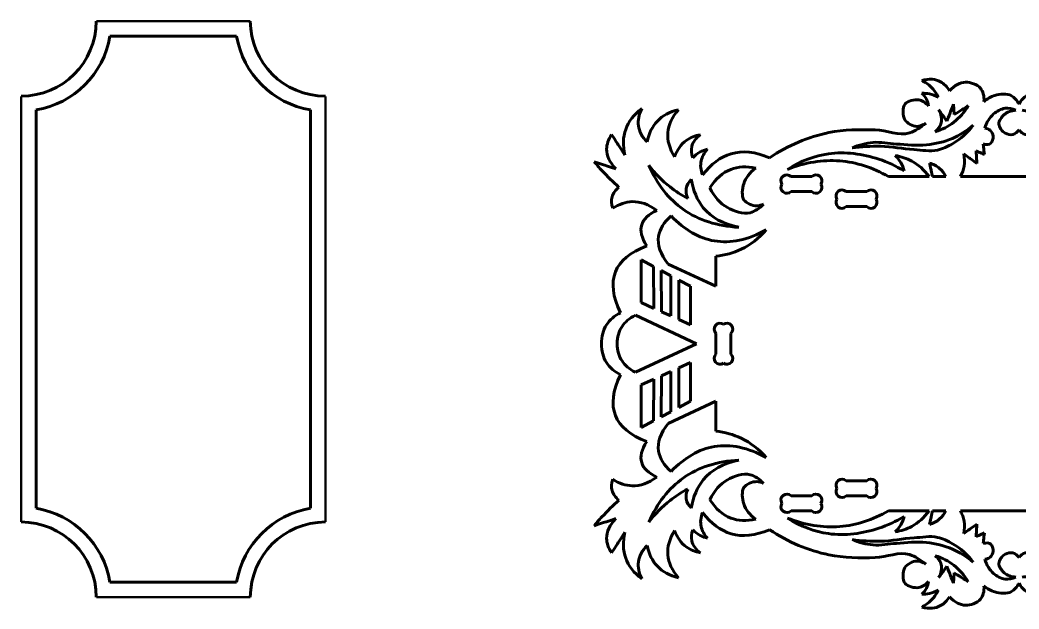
# Model space of a CAD drawing. Header units: millimetres. Extents: x -307 to 244, y -161 to 331.
# Drawn here: x -307 to -41, y -0.3 to 156.6 of the extents above; entities that cross this region are included whole.
import ezdxf

# ---------------------------------------------------------------- set-up
doc = ezdxf.new("R2010")
doc.units = ezdxf.units.MM
doc.linetypes.add('K5LT32772', pattern=[0])

msp = doc.modelspace()

# ---------------------------------------------------------------- linework, layer by layer
at = {"color": 30, "linetype": 'K5LT32772', "lineweight": 60, "true_color": 0xff8000}
for p, q in [((-249.365, 152.276), (-283.077, 152.276)), ((-302.742, 132.612), (-302.742, 26.526)), ((-229.701, 26.526), (-229.701, 132.612)), ((-101.708, 114.862), (-96.198, 114.862)), ((-64.961, 114.862), (-75.721, 114.862)), ((-60.474, 114.862), (-64.005, 114.862)), ((-41, 114.862), (-56.616, 114.862)), ((-41, 114.862), (-25.384, 114.862)), ((-96.198, 110.862), (-101.708, 110.862)), ((-87.037, 110.862), (-81.527, 110.862)), ((-81.527, 106.862), (-87.037, 106.862)), ((-121.707, 85.647), (-121.734, 93.647)), ((-141.645, 92.664), (-138.361, 90.911)), ((-141.645, 92.664), (-141.645, 81.308)), ((-138.361, 90.911), (-138.232, 79.759)), ((-121.707, 85.647), (-134.392, 91.57)), ((-136.282, 89.801), (-133.752, 88.449)), ((-136.282, 89.801), (-136.238, 78.854)), ((-133.752, 88.449), (-133.765, 77.731)), ((-131.623, 87.313), (-131.625, 76.759)), ((-131.623, 87.313), (-128.503, 85.647)), ((-128.503, 85.647), (-128.503, 75.342)), ((-141.645, 81.308), (-138.232, 79.759)), ((-126.844, 70.342), (-143.171, 77.92)), ((-136.238, 78.854), (-133.765, 77.731)), ((-131.625, 76.759), (-128.503, 75.342)), ((-121.707, 67.587), (-121.707, 73.097)), ((-117.707, 73.097), (-117.707, 67.587)), ((-126.844, 70.342), (-143.171, 62.764)), ((-131.625, 63.925), (-128.503, 65.342)), ((-131.623, 53.371), (-131.625, 63.925)), ((-128.503, 55.037), (-128.503, 65.342)), ((-136.282, 50.883), (-136.238, 61.83)), ((-136.238, 61.83), (-133.765, 62.953)), ((-133.752, 52.234), (-133.765, 62.953)), ((-141.645, 59.375), (-138.232, 60.925)), ((-141.645, 48.019), (-141.645, 59.375)), ((-138.361, 49.773), (-138.232, 60.925)), ((-121.707, 55.037), (-134.392, 49.113)), ((-131.623, 53.371), (-128.503, 55.037)), ((-121.707, 55.037), (-121.734, 47.037)), ((-136.282, 50.883), (-133.752, 52.234)), ((-141.645, 48.019), (-138.361, 49.773)), ((-87.037, 33.822), (-81.527, 33.822)), ((-101.708, 29.822), (-96.198, 29.822)), ((-81.527, 29.822), (-87.037, 29.822)), ((-96.198, 25.822), (-101.708, 25.822)), ((-64.961, 25.822), (-75.721, 25.822)), ((-60.474, 25.822), (-64.005, 25.822)), ((-41, 25.822), (-56.616, 25.822)), ((-41, 25.822), (-25.384, 25.822)), ((-283.077, 6.862), (-249.365, 6.862))]:
    msp.add_line(p, q, dxfattribs=at)
at = {"color": 30, "linetype": 'K5LT32772', "true_color": 0xff8000, "const_width": 0.6}
for points in [[(-245.701, 156.276), (-286.742, 156.276)], [(-306.742, 136.276), (-306.742, 22.862)], [(-225.701, 22.862), (-225.701, 136.276)], [(-286.742, 2.862), (-245.701, 2.862)]]:
    msp.add_lwpolyline(points, dxfattribs=at)
at = {"color": 30, "linetype": 'K5LT32772', "lineweight": 60, "true_color": 0xff8000}
for centre, radius, start, end in [((-306.742, 156.276), 20, 270, 0), ((-225.701, 156.276), 20, 180, 270), ((-306.742, 156.276), 24, 279.59407, 350.40593), ((-225.701, 156.276), 24, 189.59407, 260.40593), ((-102.83, 113.739), 1.587, 45, 213.5549), ((-95.075, 113.739), 1.587, 326.4451, 135), ((-102.83, 111.985), 1.587, 146.4451, 315), ((-95.075, 111.985), 1.587, 225, 33.5549), ((-88.16, 109.739), 1.587, 45, 213.5549), ((-80.405, 109.739), 1.587, 326.4451, 135), ((-88.16, 107.985), 1.587, 146.4451, 315), ((-80.405, 107.985), 1.587, 225, 33.5549), ((-120.585, 74.219), 1.587, 56.4451, 225), ((-118.83, 74.219), 1.587, 315, 123.5549), ((-120.585, 66.464), 1.587, 135, 303.5549), ((-118.83, 66.464), 1.587, 236.4451, 45), ((-88.16, 32.699), 1.587, 45, 213.5549), ((-80.405, 32.699), 1.587, 326.4451, 135), ((-102.83, 28.699), 1.587, 45, 213.5549), ((-95.075, 28.699), 1.587, 326.4451, 135), ((-88.16, 30.944), 1.587, 146.4451, 315), ((-80.405, 30.944), 1.587, 225, 33.5549), ((-102.83, 26.944), 1.587, 146.4451, 315), ((-95.075, 26.944), 1.587, 225, 33.5549), ((-306.742, 2.862), 24, 9.59407, 80.40593), ((-225.701, 2.862), 24, 99.59407, 170.40593), ((-306.742, 2.862), 20, 0, 90), ((-225.701, 2.862), 20, 90, 180)]:
    msp.add_arc(centre, radius, start, end, dxfattribs=at)
for points, knots in [([(-59.512, 137.741), (-60.168, 138.809), (-60.953, 139.597), (-61.867, 140.106), (-63.253, 140.879), (-64.936, 141.009), (-66.916, 140.498)], [0, 0, 0, 0, 1, 1, 1, 2, 2, 2, 2]), ([(-66.916, 140.498), (-65.998, 140.028), (-65.187, 139.451), (-64.484, 138.767), (-63.676, 137.981), (-63.01, 137.054), (-62.485, 135.985)], [0, 0, 0, 0, 1, 1, 1, 2, 2, 2, 2]), ([(-50.33, 134.799), (-50.256, 136.357), (-50.577, 137.565), (-51.292, 138.424), (-52.101, 139.397), (-53.952, 140.027), (-55.239, 139.997), (-56.701, 139.962), (-58.125, 139.21), (-59.512, 137.741)], [0, 0, 0, 0, 1, 1, 1, 2, 2, 2, 3, 3, 3, 3]), ([(-62.485, 135.985), (-63.252, 136.417), (-64.049, 136.719), (-64.875, 136.891), (-65.524, 137.026), (-66.19, 137.081), (-66.874, 137.056)], [0, 0, 0, 0, 1, 1, 1, 2, 2, 2, 2]), ([(-66.874, 137.056), (-66.334, 136.59), (-65.915, 136.061), (-65.617, 135.469), (-65.34, 134.919), (-65.168, 134.314), (-65.102, 133.656)], [0, 0, 0, 0, 1, 1, 1, 2, 2, 2, 2]), ([(-41, 134.131), (-41.534, 135.179), (-42.204, 135.929), (-43.01, 136.382), (-44.193, 137.046), (-46.072, 136.863), (-47.437, 136.456), (-48.464, 136.149), (-49.429, 135.596), (-50.33, 134.799)], [0, 0, 0, 0, 1, 1, 1, 2, 2, 2, 3, 3, 3, 3]), ([(-41, 134.131), (-40.466, 135.179), (-39.796, 135.929), (-38.99, 136.382), (-37.808, 137.046), (-35.928, 136.863), (-34.564, 136.456), (-33.536, 136.149), (-32.572, 135.596), (-31.671, 134.799)], [0, 0, 0, 0, 1, 1, 1, 2, 2, 2, 3, 3, 3, 3]), ([(-65.102, 133.656), (-65.914, 134.571), (-66.778, 135.115), (-67.693, 135.287), (-68.825, 135.499), (-70.674, 135), (-71.326, 134.218), (-72.062, 133.336), (-72.068, 130.965), (-71.397, 129.945), (-70.837, 129.093), (-69.353, 128.244), (-68.263, 128.236), (-67.477, 128.23), (-66.667, 128.516), (-65.834, 129.095)], [0, 0, 0, 0, 1, 1, 1, 2, 2, 2, 3, 3, 3, 4, 4, 4, 5, 5, 5, 5]), ([(-63.345, 126.815), (-61.465, 127.389), (-59.8, 128.238), (-58.35, 129.362), (-56.84, 130.532), (-55.562, 131.999), (-54.517, 133.764)], [0, 0, 0, 0, 1, 1, 1, 2, 2, 2, 2]), ([(-50.088, 127.756), (-49.633, 129.359), (-48.865, 130.618), (-47.783, 131.535), (-46.948, 132.242), (-45.792, 132.919), (-44.717, 133.043), (-43.792, 133.15), (-42.827, 132.977), (-41.823, 132.524)], [0, 0, 0, 0, 1, 1, 1, 2, 2, 2, 3, 3, 3, 3]), ([(-145.952, 120.559), (-146.546, 123.088), (-146.478, 125.378), (-145.747, 127.43), (-145.002, 129.524), (-143.566, 131.37), (-141.44, 132.968)], [0, 0, 0, 0, 1, 1, 1, 2, 2, 2, 2]), ([(-141.44, 132.968), (-142.255, 131.372), (-142.563, 129.851), (-142.363, 128.404), (-142.153, 126.886), (-141.384, 125.45), (-140.055, 124.097)], [0, 0, 0, 0, 1, 1, 1, 2, 2, 2, 2]), ([(-140.055, 124.097), (-139.58, 126.371), (-138.663, 128.218), (-137.304, 129.638), (-135.907, 131.097), (-134.043, 132.106), (-131.713, 132.665)], [0, 0, 0, 0, 1, 1, 1, 2, 2, 2, 2]), ([(-131.713, 132.665), (-133.42, 130.696), (-134.357, 128.667), (-134.526, 126.575), (-134.695, 124.477), (-134.09, 122.317), (-132.71, 120.094)], [0, 0, 0, 0, 1, 1, 1, 2, 2, 2, 2]), ([(-62.405, 132.651), (-61.68, 131.395), (-61.449, 130.241), (-61.713, 129.189), (-61.928, 128.33), (-62.472, 127.539), (-63.345, 126.815)], [0, 0, 0, 0, 1, 1, 1, 2, 2, 2, 2]), ([(-41.823, 132.524), (-43.123, 132.444), (-44.161, 132.057), (-44.939, 131.362), (-45.613, 130.76), (-46.4, 129.674), (-46.373, 128.864), (-46.346, 128.024), (-45.478, 126.855), (-44.667, 126.416), (-44.107, 126.112), (-43.25, 125.898), (-42.639, 126.045), (-42.027, 126.193), (-41.481, 126.613), (-41, 127.306)], [0, 0, 0, 0, 1, 1, 1, 2, 2, 2, 3, 3, 3, 4, 4, 4, 5, 5, 5, 5]), ([(-40.177, 132.524), (-38.878, 132.444), (-37.839, 132.057), (-37.061, 131.362), (-36.388, 130.76), (-35.601, 129.674), (-35.627, 128.864), (-35.654, 128.024), (-36.522, 126.855), (-37.333, 126.416), (-37.894, 126.112), (-38.751, 125.898), (-39.361, 126.045), (-39.974, 126.193), (-40.52, 126.613), (-41, 127.306)], [0, 0, 0, 0, 1, 1, 1, 2, 2, 2, 3, 3, 3, 4, 4, 4, 5, 5, 5, 5]), ([(-107.458, 119.874), (-102.435, 123.207), (-97.155, 125.44), (-91.616, 126.572), (-87.647, 127.384), (-83.407, 127.41), (-79.31, 127.31), (-76.251, 127.236), (-72.922, 125.583), (-70.141, 126.51), (-68.623, 127.016), (-67.188, 127.878), (-65.834, 129.095)], [0, 0, 0, 0, 1, 1, 1, 2, 2, 2, 3, 3, 3, 4, 4, 4, 4]), ([(-85.453, 122.519), (-82.932, 122.841), (-80.416, 122.983), (-77.903, 122.946), (-74.919, 122.902), (-71.953, 122.218), (-68.965, 122.056), (-66.88, 121.943), (-64.689, 121.452), (-62.698, 121.914), (-61.309, 122.236), (-59.919, 122.902), (-58.674, 123.623), (-56.571, 124.841), (-54.743, 126.491), (-53.19, 128.573)], [0, 0, 0, 0, 1, 1, 1, 2, 2, 2, 3, 3, 3, 4, 4, 4, 5, 5, 5, 5]), ([(-85.453, 122.519), (-83.615, 123.286), (-81.752, 123.761), (-79.862, 123.943), (-77.827, 124.14), (-75.733, 123.62), (-73.666, 123.516), (-70.998, 123.381), (-68.282, 122.992), (-65.654, 123.302), (-63.305, 123.579), (-60.866, 124.098), (-58.71, 125.047), (-56.737, 125.915), (-54.897, 127.09), (-53.19, 128.573)], [0, 0, 0, 0, 1, 1, 1, 2, 2, 2, 3, 3, 3, 4, 4, 4, 5, 5, 5, 5]), ([(-50.533, 123.572), (-49.623, 123.322), (-48.95, 123.371), (-48.515, 123.72), (-48.087, 124.064), (-47.859, 125.007), (-47.921, 125.62), (-47.978, 126.171), (-48.297, 126.862), (-48.723, 127.222), (-49.071, 127.517), (-49.526, 127.695), (-50.088, 127.756)], [0, 0, 0, 0, 1, 1, 1, 2, 2, 2, 3, 3, 3, 4, 4, 4, 4]), ([(-148.363, 116.918), (-150.041, 118.635), (-150.861, 120.395), (-150.824, 122.2), (-150.798, 123.46), (-150.353, 124.742), (-149.491, 126.045)], [0, 0, 0, 0, 1, 1, 1, 2, 2, 2, 2]), ([(-132.71, 120.094), (-132.032, 122.002), (-130.999, 123.462), (-129.612, 124.474), (-128.558, 125.243), (-127.3, 125.753), (-125.837, 126.006)], [0, 0, 0, 0, 1, 1, 1, 2, 2, 2, 2]), ([(-125.837, 126.006), (-127.114, 125.101), (-127.885, 124.057), (-128.152, 122.872), (-128.357, 121.958), (-128.262, 120.961), (-127.867, 119.881)], [0, 0, 0, 0, 1, 1, 1, 2, 2, 2, 2]), ([(-127.867, 119.881), (-127.296, 120.517), (-126.655, 121.028), (-125.944, 121.412), (-125.331, 121.743), (-124.667, 121.98), (-123.95, 122.124)], [0, 0, 0, 0, 1, 1, 1, 2, 2, 2, 2]), ([(-123.95, 122.124), (-124.855, 121.159), (-125.425, 120.127), (-125.659, 119.026), (-125.908, 117.857), (-125.777, 116.61), (-125.267, 115.287)], [0, 0, 0, 0, 1, 1, 1, 2, 2, 2, 2]), ([(-125.267, 115.287), (-123.025, 118.241), (-120.49, 120.129), (-117.663, 120.95), (-114.603, 121.84), (-111.202, 121.481), (-107.458, 119.874)], [0, 0, 0, 0, 1, 1, 1, 2, 2, 2, 2]), ([(-102.686, 116.78), (-99.135, 119.003), (-95.478, 120.388), (-91.712, 120.933), (-87.393, 121.559), (-82.536, 120.889), (-78.329, 119.497), (-76.013, 118.731), (-73.773, 117.689), (-71.611, 116.369)], [0, 0, 0, 0, 1, 1, 1, 2, 2, 2, 3, 3, 3, 3]), ([(-71.611, 116.369), (-71.792, 117.174), (-72.08, 117.917), (-72.474, 118.598), (-72.867, 119.277), (-73.366, 119.894), (-73.97, 120.45)], [0, 0, 0, 0, 1, 1, 1, 2, 2, 2, 2]), ([(-73.97, 120.45), (-72.361, 120.2), (-70.889, 119.713), (-69.554, 118.99), (-67.782, 118.03), (-66.25, 116.654), (-64.961, 114.862)], [0, 0, 0, 0, 1, 1, 1, 2, 2, 2, 2]), ([(-56.616, 114.862), (-56.124, 115.751), (-55.798, 116.666), (-55.637, 117.607), (-55.455, 118.672), (-55.485, 119.77), (-55.726, 120.901)], [0, 0, 0, 0, 1, 1, 1, 2, 2, 2, 2]), ([(-147.542, 111.995), (-149.111, 113.421), (-150.615, 114.908), (-152.055, 116.456), (-152.771, 117.228), (-153.472, 118.014), (-154.157, 118.815)], [0, 0, 0, 0, 1, 1, 1, 2, 2, 2, 2]), ([(-115.596, 101.35), (-121.403, 101.661), (-126.326, 103.24), (-130.364, 106.088), (-134.267, 108.841), (-137.344, 112.779), (-139.594, 117.903)], [0, 0, 0, 0, 1, 1, 1, 2, 2, 2, 2]), ([(-139.594, 117.903), (-137.928, 115.704), (-136.041, 113.776), (-133.933, 112.118), (-132.461, 110.961), (-130.882, 109.936), (-129.195, 109.042)], [0, 0, 0, 0, 1, 1, 1, 2, 2, 2, 2]), ([(-123.303, 111.9), (-121.772, 114.312), (-119.92, 115.936), (-117.748, 116.771), (-115.798, 117.521), (-113.591, 117.635), (-111.125, 117.113)], [0, 0, 0, 0, 1, 1, 1, 2, 2, 2, 2]), ([(-111.125, 117.113), (-112.762, 115.925), (-113.816, 114.544), (-114.287, 112.968), (-114.68, 111.651), (-114.963, 109.602), (-114.244, 108.61), (-113.626, 107.756), (-112.011, 107.029), (-110.826, 107.071), (-110.239, 107.092), (-109.64, 107.249), (-109.031, 107.541)], [0, 0, 0, 0, 1, 1, 1, 2, 2, 2, 3, 3, 3, 4, 4, 4, 4]), ([(-102.686, 116.78), (-97.953, 118.645), (-93.304, 119.397), (-88.738, 119.036), (-84.321, 118.686), (-79.982, 117.295), (-75.721, 114.862)], [0, 0, 0, 0, 1, 1, 1, 2, 2, 2, 2]), ([(-64.866, 118.468), (-63.807, 118.16), (-62.897, 117.675), (-62.136, 117.014), (-61.467, 116.433), (-60.913, 115.716), (-60.474, 114.862)], [0, 0, 0, 0, 1, 1, 1, 2, 2, 2, 2]), ([(-149.193, 106.457), (-149.585, 107.561), (-149.65, 108.57), (-149.388, 109.483), (-149.119, 110.421), (-148.503, 111.259), (-147.542, 111.995)], [0, 0, 0, 0, 1, 1, 1, 2, 2, 2, 2]), ([(-129.195, 109.042), (-129.619, 109.972), (-129.762, 110.854), (-129.626, 111.688), (-129.482, 112.561), (-129.031, 113.382), (-128.272, 114.149)], [0, 0, 0, 0, 1, 1, 1, 2, 2, 2, 2]), ([(-128.272, 114.149), (-127.78, 111.109), (-126.713, 108.586), (-125.072, 106.58), (-122.91, 103.939), (-119.752, 102.195), (-115.596, 101.35)], [0, 0, 0, 0, 1, 1, 1, 2, 2, 2, 2]), ([(-123.303, 111.9), (-122.146, 109.469), (-120.593, 107.703), (-118.645, 106.601), (-116.94, 105.636), (-114.465, 104.761), (-112.62, 105.234), (-111.346, 105.56), (-110.149, 106.329), (-109.031, 107.541)], [0, 0, 0, 0, 1, 1, 1, 2, 2, 2, 3, 3, 3, 3]), ([(-137.49, 105.854), (-139.659, 107.473), (-141.838, 108.249), (-144.024, 108.18), (-145.742, 108.126), (-147.465, 107.552), (-149.193, 106.457)], [0, 0, 0, 0, 1, 1, 1, 2, 2, 2, 2]), ([(-140.148, 96.403), (-141.523, 98.547), (-141.966, 100.418), (-141.477, 102.015), (-141.007, 103.547), (-139.678, 104.827), (-137.49, 105.854)], [0, 0, 0, 0, 1, 1, 1, 2, 2, 2, 2]), ([(-134.392, 91.57), (-136.489, 94.178), (-137.349, 96.65), (-136.973, 98.987), (-136.669, 100.872), (-135.561, 102.668), (-133.65, 104.377)], [0, 0, 0, 0, 1, 1, 1, 2, 2, 2, 2]), ([(-133.65, 104.377), (-130.05, 100.638), (-126.211, 98.423), (-122.131, 97.732), (-117.799, 96.998), (-113.196, 97.983), (-108.323, 100.685)], [0, 0, 0, 0, 1, 1, 1, 2, 2, 2, 2]), ([(-108.323, 100.685), (-110.271, 98.431), (-112.486, 96.708), (-114.968, 95.517), (-117.038, 94.524), (-119.293, 93.9), (-121.734, 93.647)], [0, 0, 0, 0, 1, 1, 1, 2, 2, 2, 2]), ([(-147.089, 78.607), (-149.199, 82.871), (-149.667, 86.489), (-148.492, 89.462), (-147.326, 92.41), (-144.545, 94.724), (-140.148, 96.403)], [0, 0, 0, 0, 1, 1, 1, 2, 2, 2, 2]), ([(-147.089, 78.607), (-148.751, 77.778), (-150.006, 76.695), (-150.855, 75.358), (-151.74, 73.963), (-152.183, 72.291), (-152.184, 70.342)], [0, 0, 0, 0, 1, 1, 1, 2, 2, 2, 2]), ([(-143.171, 77.92), (-144.725, 77.159), (-145.907, 76.157), (-146.72, 74.915), (-147.551, 73.643), (-147.994, 72.118), (-148.049, 70.342)], [0, 0, 0, 0, 1, 1, 1, 2, 2, 2, 2]), ([(-147.089, 62.076), (-148.751, 62.905), (-150.006, 63.988), (-150.855, 65.325), (-151.74, 66.721), (-152.183, 68.393), (-152.184, 70.342)], [0, 0, 0, 0, 1, 1, 1, 2, 2, 2, 2]), ([(-143.171, 62.764), (-144.725, 63.525), (-145.907, 64.526), (-146.72, 65.768), (-147.551, 67.041), (-147.994, 68.565), (-148.049, 70.342)], [0, 0, 0, 0, 1, 1, 1, 2, 2, 2, 2]), ([(-147.089, 62.076), (-149.199, 57.813), (-149.667, 54.195), (-148.492, 51.222), (-147.326, 48.274), (-144.545, 45.96), (-140.148, 44.281)], [0, 0, 0, 0, 1, 1, 1, 2, 2, 2, 2]), ([(-134.392, 49.113), (-136.489, 46.506), (-137.349, 44.034), (-136.973, 41.697), (-136.669, 39.812), (-135.561, 38.015), (-133.65, 36.306)], [0, 0, 0, 0, 1, 1, 1, 2, 2, 2, 2]), ([(-108.323, 39.998), (-110.271, 42.253), (-112.486, 43.976), (-114.968, 45.167), (-117.038, 46.16), (-119.293, 46.783), (-121.734, 47.037)], [0, 0, 0, 0, 1, 1, 1, 2, 2, 2, 2]), ([(-140.148, 44.281), (-141.523, 42.136), (-141.966, 40.266), (-141.477, 38.669), (-141.007, 37.137), (-139.678, 35.857), (-137.49, 34.829)], [0, 0, 0, 0, 1, 1, 1, 2, 2, 2, 2]), ([(-133.65, 36.306), (-130.05, 40.046), (-126.211, 42.261), (-122.131, 42.952), (-117.799, 43.686), (-113.196, 42.701), (-108.323, 39.998)], [0, 0, 0, 0, 1, 1, 1, 2, 2, 2, 2]), ([(-115.596, 39.334), (-121.403, 39.023), (-126.326, 37.443), (-130.364, 34.596), (-134.267, 31.843), (-137.344, 27.905), (-139.594, 22.781)], [0, 0, 0, 0, 1, 1, 1, 2, 2, 2, 2]), ([(-128.272, 26.535), (-127.78, 29.575), (-126.713, 32.098), (-125.072, 34.103), (-122.91, 36.745), (-119.752, 38.488), (-115.596, 39.334)], [0, 0, 0, 0, 1, 1, 1, 2, 2, 2, 2]), ([(-137.49, 34.829), (-139.659, 33.21), (-141.838, 32.435), (-144.024, 32.503), (-145.742, 32.557), (-147.465, 33.131), (-149.193, 34.226)], [0, 0, 0, 0, 1, 1, 1, 2, 2, 2, 2]), ([(-123.303, 28.784), (-122.146, 31.214), (-120.593, 32.98), (-118.645, 34.082), (-116.94, 35.048), (-114.465, 35.922), (-112.62, 35.45), (-111.346, 35.124), (-110.149, 34.354), (-109.031, 33.142)], [0, 0, 0, 0, 1, 1, 1, 2, 2, 2, 3, 3, 3, 3]), ([(-149.193, 34.226), (-149.585, 33.122), (-149.65, 32.114), (-149.388, 31.201), (-149.119, 30.262), (-148.503, 29.425), (-147.542, 28.688)], [0, 0, 0, 0, 1, 1, 1, 2, 2, 2, 2]), ([(-111.125, 23.57), (-112.762, 24.758), (-113.816, 26.14), (-114.287, 27.715), (-114.68, 29.033), (-114.963, 31.082), (-114.244, 32.074), (-113.626, 32.928), (-112.011, 33.654), (-110.826, 33.612), (-110.239, 33.592), (-109.64, 33.435), (-109.031, 33.142)], [0, 0, 0, 0, 1, 1, 1, 2, 2, 2, 3, 3, 3, 4, 4, 4, 4]), ([(-139.594, 22.781), (-137.928, 24.979), (-136.041, 26.907), (-133.933, 28.565), (-132.461, 29.722), (-130.882, 30.748), (-129.195, 31.642)], [0, 0, 0, 0, 1, 1, 1, 2, 2, 2, 2]), ([(-129.195, 31.642), (-129.619, 30.712), (-129.762, 29.83), (-129.626, 28.996), (-129.482, 28.122), (-129.031, 27.302), (-128.272, 26.535)], [0, 0, 0, 0, 1, 1, 1, 2, 2, 2, 2]), ([(-147.542, 28.688), (-149.111, 27.263), (-150.615, 25.776), (-152.055, 24.227), (-152.771, 23.456), (-153.472, 22.67), (-154.157, 21.868)], [0, 0, 0, 0, 1, 1, 1, 2, 2, 2, 2]), ([(-123.303, 28.784), (-121.772, 26.371), (-119.92, 24.747), (-117.748, 23.912), (-115.798, 23.163), (-113.591, 23.049), (-111.125, 23.57)], [0, 0, 0, 0, 1, 1, 1, 2, 2, 2, 2]), ([(-123.95, 18.559), (-124.855, 19.524), (-125.425, 20.557), (-125.659, 21.658), (-125.908, 22.827), (-125.777, 24.073), (-125.267, 25.397)], [0, 0, 0, 0, 1, 1, 1, 2, 2, 2, 2]), ([(-125.267, 25.397), (-123.025, 22.443), (-120.49, 20.555), (-117.663, 19.733), (-114.603, 18.844), (-111.202, 19.203), (-107.458, 20.81)], [0, 0, 0, 0, 1, 1, 1, 2, 2, 2, 2]), ([(-102.686, 23.904), (-97.953, 22.039), (-93.304, 21.287), (-88.738, 21.648), (-84.321, 21.997), (-79.982, 23.388), (-75.721, 25.822)], [0, 0, 0, 0, 1, 1, 1, 2, 2, 2, 2]), ([(-102.686, 23.904), (-99.135, 21.68), (-95.478, 20.296), (-91.712, 19.751), (-87.393, 19.125), (-82.536, 19.795), (-78.329, 21.186), (-76.013, 21.952), (-73.773, 22.995), (-71.611, 24.314)], [0, 0, 0, 0, 1, 1, 1, 2, 2, 2, 3, 3, 3, 3]), ([(-73.97, 20.233), (-72.361, 20.484), (-70.889, 20.971), (-69.554, 21.693), (-67.782, 22.653), (-66.25, 24.029), (-64.961, 25.822)], [0, 0, 0, 0, 1, 1, 1, 2, 2, 2, 2]), ([(-71.611, 24.314), (-71.792, 23.51), (-72.08, 22.766), (-72.474, 22.085), (-72.867, 21.407), (-73.366, 20.789), (-73.97, 20.233)], [0, 0, 0, 0, 1, 1, 1, 2, 2, 2, 2]), ([(-64.866, 22.216), (-63.807, 22.524), (-62.897, 23.009), (-62.136, 23.67), (-61.467, 24.251), (-60.913, 24.968), (-60.474, 25.822)], [0, 0, 0, 0, 1, 1, 1, 2, 2, 2, 2]), ([(-56.616, 25.822), (-56.124, 24.933), (-55.798, 24.018), (-55.637, 23.076), (-55.455, 22.012), (-55.485, 20.914), (-55.726, 19.782)], [0, 0, 0, 0, 1, 1, 1, 2, 2, 2, 2]), ([(-148.363, 23.766), (-150.041, 22.049), (-150.861, 20.288), (-150.824, 18.484), (-150.798, 17.223), (-150.353, 15.942), (-149.491, 14.638)], [0, 0, 0, 0, 1, 1, 1, 2, 2, 2, 2]), ([(-145.952, 20.125), (-146.546, 17.596), (-146.478, 15.306), (-145.747, 13.254), (-145.002, 11.159), (-143.566, 9.313), (-141.44, 7.716)], [0, 0, 0, 0, 1, 1, 1, 2, 2, 2, 2]), ([(-131.713, 8.019), (-133.42, 9.987), (-134.357, 12.017), (-134.526, 14.108), (-134.695, 16.207), (-134.09, 18.367), (-132.71, 20.589)], [0, 0, 0, 0, 1, 1, 1, 2, 2, 2, 2]), ([(-132.71, 20.589), (-132.032, 18.681), (-130.999, 17.221), (-129.612, 16.209), (-128.558, 15.441), (-127.3, 14.93), (-125.837, 14.678)], [0, 0, 0, 0, 1, 1, 1, 2, 2, 2, 2]), ([(-125.837, 14.678), (-127.114, 15.582), (-127.885, 16.627), (-128.152, 17.812), (-128.357, 18.725), (-128.262, 19.722), (-127.867, 20.803)], [0, 0, 0, 0, 1, 1, 1, 2, 2, 2, 2]), ([(-127.867, 20.803), (-127.296, 20.166), (-126.655, 19.656), (-125.944, 19.272), (-125.331, 18.941), (-124.667, 18.703), (-123.95, 18.559)], [0, 0, 0, 0, 1, 1, 1, 2, 2, 2, 2]), ([(-107.458, 20.81), (-102.435, 17.477), (-97.155, 15.244), (-91.616, 14.112), (-87.647, 13.3), (-83.407, 13.274), (-79.31, 13.373), (-76.251, 13.447), (-72.922, 15.1), (-70.141, 14.173), (-68.623, 13.667), (-67.188, 12.806), (-65.834, 11.589)], [0, 0, 0, 0, 1, 1, 1, 2, 2, 2, 3, 3, 3, 4, 4, 4, 4]), ([(-85.453, 18.165), (-82.932, 17.843), (-80.416, 17.701), (-77.903, 17.737), (-74.919, 17.781), (-71.953, 18.466), (-68.965, 18.628), (-66.88, 18.741), (-64.689, 19.232), (-62.698, 18.77), (-61.309, 18.448), (-59.919, 17.782), (-58.674, 17.061), (-56.571, 15.843), (-54.743, 14.193), (-53.19, 12.111)], [0, 0, 0, 0, 1, 1, 1, 2, 2, 2, 3, 3, 3, 4, 4, 4, 5, 5, 5, 5]), ([(-141.44, 7.716), (-142.255, 9.312), (-142.563, 10.833), (-142.363, 12.279), (-142.153, 13.797), (-141.384, 15.233), (-140.055, 16.587)], [0, 0, 0, 0, 1, 1, 1, 2, 2, 2, 2]), ([(-140.055, 16.587), (-139.58, 14.313), (-138.663, 12.466), (-137.304, 11.046), (-135.907, 9.586), (-134.043, 8.577), (-131.713, 8.019)], [0, 0, 0, 0, 1, 1, 1, 2, 2, 2, 2]), ([(-85.453, 18.165), (-83.615, 17.398), (-81.752, 16.923), (-79.862, 16.74), (-77.827, 16.544), (-75.733, 17.063), (-73.666, 17.168), (-70.998, 17.302), (-68.282, 17.692), (-65.654, 17.381), (-63.305, 17.104), (-60.866, 16.585), (-58.71, 15.636), (-56.737, 14.769), (-54.897, 13.593), (-53.19, 12.111)], [0, 0, 0, 0, 1, 1, 1, 2, 2, 2, 3, 3, 3, 4, 4, 4, 5, 5, 5, 5]), ([(-50.533, 17.112), (-49.623, 17.362), (-48.95, 17.312), (-48.515, 16.963), (-48.087, 16.62), (-47.859, 15.676), (-47.921, 15.064), (-47.978, 14.513), (-48.297, 13.822), (-48.723, 13.462), (-49.071, 13.167), (-49.526, 12.989), (-50.088, 12.928)], [0, 0, 0, 0, 1, 1, 1, 2, 2, 2, 3, 3, 3, 4, 4, 4, 4]), ([(-63.345, 13.869), (-61.465, 13.294), (-59.8, 12.445), (-58.35, 11.322), (-56.84, 10.152), (-55.562, 8.685), (-54.517, 6.92)], [0, 0, 0, 0, 1, 1, 1, 2, 2, 2, 2]), ([(-62.405, 8.033), (-61.68, 9.288), (-61.449, 10.442), (-61.713, 11.495), (-61.928, 12.354), (-62.472, 13.145), (-63.345, 13.869)], [0, 0, 0, 0, 1, 1, 1, 2, 2, 2, 2]), ([(-41.823, 8.16), (-43.123, 8.24), (-44.161, 8.627), (-44.939, 9.322), (-45.613, 9.924), (-46.4, 11.009), (-46.373, 11.82), (-46.346, 12.659), (-45.478, 13.829), (-44.667, 14.268), (-44.107, 14.571), (-43.25, 14.786), (-42.639, 14.639), (-42.027, 14.491), (-41.481, 14.071), (-41, 13.378)], [0, 0, 0, 0, 1, 1, 1, 2, 2, 2, 3, 3, 3, 4, 4, 4, 5, 5, 5, 5]), ([(-40.177, 8.16), (-38.878, 8.24), (-37.839, 8.627), (-37.061, 9.322), (-36.388, 9.924), (-35.601, 11.009), (-35.627, 11.82), (-35.654, 12.659), (-36.522, 13.829), (-37.333, 14.268), (-37.894, 14.571), (-38.751, 14.786), (-39.361, 14.639), (-39.974, 14.491), (-40.52, 14.071), (-41, 13.378)], [0, 0, 0, 0, 1, 1, 1, 2, 2, 2, 3, 3, 3, 4, 4, 4, 5, 5, 5, 5]), ([(-65.102, 7.028), (-65.914, 6.112), (-66.778, 5.569), (-67.693, 5.397), (-68.825, 5.185), (-70.674, 5.684), (-71.326, 6.465), (-72.062, 7.347), (-72.068, 9.718), (-71.397, 10.738), (-70.837, 11.59), (-69.353, 12.439), (-68.263, 12.448), (-67.477, 12.454), (-66.667, 12.168), (-65.834, 11.589)], [0, 0, 0, 0, 1, 1, 1, 2, 2, 2, 3, 3, 3, 4, 4, 4, 5, 5, 5, 5]), ([(-50.088, 12.928), (-49.633, 11.325), (-48.865, 10.065), (-47.783, 9.149), (-46.948, 8.441), (-45.792, 7.765), (-44.717, 7.64), (-43.792, 7.534), (-42.827, 7.707), (-41.823, 8.16)], [0, 0, 0, 0, 1, 1, 1, 2, 2, 2, 3, 3, 3, 3]), ([(-66.874, 3.627), (-66.334, 4.094), (-65.915, 4.623), (-65.617, 5.214), (-65.34, 5.765), (-65.168, 6.369), (-65.102, 7.028)], [0, 0, 0, 0, 1, 1, 1, 2, 2, 2, 2]), ([(-50.33, 5.885), (-50.256, 4.327), (-50.577, 3.119), (-51.292, 2.26), (-52.101, 1.287), (-53.952, 0.657), (-55.239, 0.687), (-56.701, 0.722), (-58.125, 1.473), (-59.512, 2.942)], [0, 0, 0, 0, 1, 1, 1, 2, 2, 2, 3, 3, 3, 3]), ([(-41, 6.552), (-41.534, 5.505), (-42.204, 4.755), (-43.01, 4.302), (-44.193, 3.638), (-46.072, 3.82), (-47.437, 4.228), (-48.464, 4.535), (-49.429, 5.087), (-50.33, 5.885)], [0, 0, 0, 0, 1, 1, 1, 2, 2, 2, 3, 3, 3, 3]), ([(-41, 6.552), (-40.466, 5.505), (-39.796, 4.755), (-38.99, 4.302), (-37.808, 3.638), (-35.928, 3.82), (-34.564, 4.228), (-33.536, 4.535), (-32.572, 5.087), (-31.671, 5.885)], [0, 0, 0, 0, 1, 1, 1, 2, 2, 2, 3, 3, 3, 3]), ([(-66.916, 0.186), (-65.998, 0.655), (-65.187, 1.232), (-64.484, 1.917), (-63.676, 2.703), (-63.01, 3.63), (-62.485, 4.699)], [0, 0, 0, 0, 1, 1, 1, 2, 2, 2, 2]), ([(-59.512, 2.942), (-60.168, 1.875), (-60.953, 1.087), (-61.867, 0.577), (-63.253, -0.195), (-64.936, -0.326), (-66.916, 0.186)], [0, 0, 0, 0, 1, 1, 1, 2, 2, 2, 2]), ([(-62.485, 4.699), (-63.252, 4.267), (-64.049, 3.964), (-64.875, 3.792), (-65.524, 3.657), (-66.19, 3.602), (-66.874, 3.627)], [0, 0, 0, 0, 1, 1, 1, 2, 2, 2, 2])]:
    msp.add_open_spline(points, degree=3, knots=knots, dxfattribs=at)
for points in [[(-58.473, 134.159), (-59.611, 131.109), (-59.042, 132.634), (-60.18, 129.584)], [(-58.251, 131.365), (-58.399, 133.228), (-58.325, 132.296), (-58.473, 134.159)], [(-54.517, 133.764), (-57.006, 132.165), (-55.761, 132.964), (-58.251, 131.365)], [(-60.18, 129.584), (-61.663, 131.629), (-60.921, 130.607), (-62.405, 132.651)], [(-149.491, 126.045), (-147.132, 122.388), (-148.311, 124.217), (-145.952, 120.559)], [(-50.236, 120.723), (-50.434, 122.622), (-50.335, 121.673), (-50.533, 123.572)], [(-55.726, 120.901), (-53.392, 119.22), (-54.559, 120.06), (-52.224, 118.379)], [(-52.224, 118.379), (-52.363, 120.634), (-52.294, 119.507), (-52.432, 121.762)], [(-52.432, 121.762), (-50.968, 121.069), (-51.7, 121.416), (-50.236, 120.723)], [(-154.157, 118.815), (-150.294, 117.55), (-152.225, 118.183), (-148.363, 116.918)], [(-64.005, 114.862), (-64.579, 117.266), (-64.292, 116.064), (-64.866, 118.468)], [(-64.005, 25.822), (-64.579, 23.418), (-64.292, 24.62), (-64.866, 22.216)], [(-154.157, 21.868), (-150.294, 23.133), (-152.225, 22.501), (-148.363, 23.766)], [(-55.726, 19.782), (-53.392, 21.464), (-54.559, 20.623), (-52.224, 22.305)], [(-52.224, 22.305), (-52.363, 20.049), (-52.294, 21.177), (-52.432, 18.922)], [(-149.491, 14.638), (-147.132, 18.296), (-148.311, 16.467), (-145.952, 20.125)], [(-52.432, 18.922), (-50.968, 19.614), (-51.7, 19.268), (-50.236, 19.96)], [(-50.236, 19.96), (-50.434, 18.061), (-50.335, 19.011), (-50.533, 17.112)], [(-60.18, 11.099), (-61.663, 9.055), (-60.921, 10.077), (-62.405, 8.033)], [(-58.473, 6.524), (-59.611, 9.574), (-59.042, 8.049), (-60.18, 11.099)], [(-58.251, 9.319), (-58.399, 7.456), (-58.325, 8.387), (-58.473, 6.524)], [(-54.517, 6.92), (-57.006, 8.519), (-55.761, 7.72), (-58.251, 9.319)]]:
    msp.add_open_spline(points, degree=3, dxfattribs=at)

doc.saveas('drawing.dxf')
